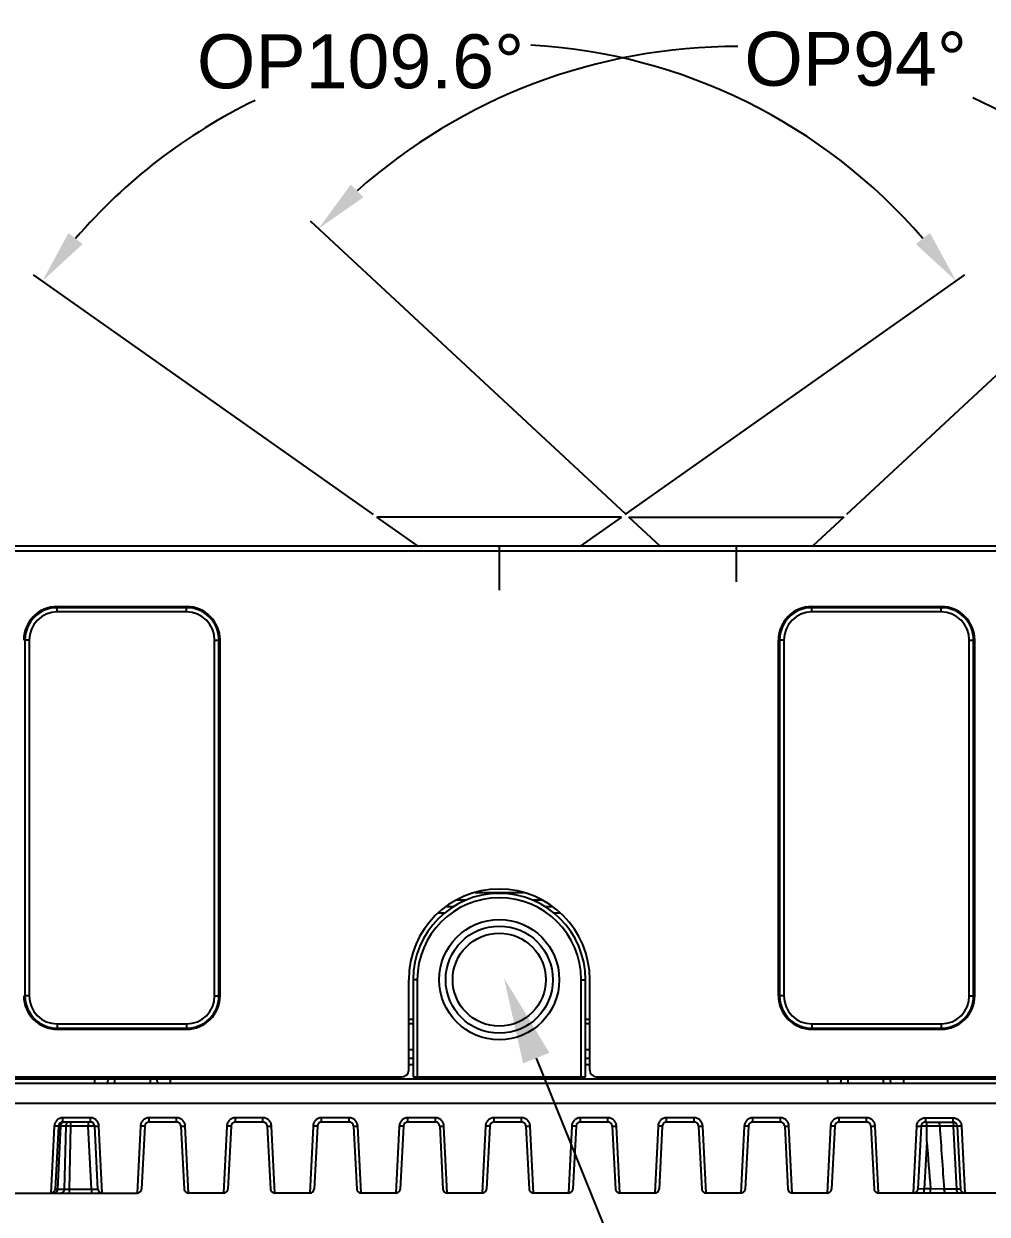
# Model space of a CAD drawing. Header units: millimetres. Extents: x 2067 to 4417, y -1557 to -908.
# Drawn here: x 2197.3 to 2242, y -1514.7 to -1459.5 of the extents above; entities that cross this region are included whole.
import ezdxf
from ezdxf import colors
from ezdxf.entities.mleader import LeaderData, LeaderLine
from ezdxf.math import Vec2, Vec3

# ---------------------------------------------------------------- set-up
doc = ezdxf.new("R2010")
doc.units = ezdxf.units.MM
doc.layers.add('02___PRT_ALL_AXES', color=7, linetype='Continuous')
doc.layers.add('06___PRT_ALL_SURFS', color=7, linetype='Continuous')
doc.styles.add('HANA', font='arial.ttf')
doc.styles.get("Standard").update_dxf_attribs({"font": 'AcadEref.ttf'})
doc.dimstyles.new('HANA$2', dxfattribs={"dimtxt": 2.5, "dimasz": 2.5, "dimexe": 0.5, "dimexo": 0.2, "dimgap": 0.5, "dimtad": 1, "dimtih": 1, "dimtoh": 1, "dimzin": 1, "dimdsep": 46, "dimtxsty": 'HANA', "dimcen": 0, "dimclrd": 3, "dimclre": 3, "dimclrt": 4, "dimadec": 0, "dimazin": 0, "dimtfac": 1, "dimtmove": 0, "dimatfit": 3, "dimfxl": 0, "dimtzin": 0, "dimarcsym": 0})

# ---------------------------------------------------------------- blocks, each defined once
blk = doc.blocks.new('*D39')
at = {"color": 4, "lineweight": -2}
for p, q in [((2213.554, -1482.305), (2197.792, -1471.186)), ((2225.221, -1482.305), (2240.983, -1471.186))]:
    blk.add_line(p, q, dxfattribs=at)
for start, end in [(40.7266, 86.7782), (115.9005, 139.2734)]:
    blk.add_arc((2219.388, -1486.42), 25.928, start, end, dxfattribs=at)
at = {"color": 4}
for points in [[(2199.41, -1469.247), (2200.067, -1469.76), (2198.201, -1471.474)], [(2238.708, -1469.76), (2239.365, -1469.247), (2240.575, -1471.474)]]:
    blk.add_solid(points, dxfattribs=at)
at = {"layer": 'Defpoints', "color": 0}
for p in [(2227.515, -1461.799), (2213.717, -1482.42), (2225.058, -1482.42), (2215.631, -1483.77), (2223.144, -1483.77)]:
    blk.add_point(p, dxfattribs=at)
at = {"color": 72, "insert": (2212.954, -1461.303), "char_height": 2.5, "attachment_point": 5, "style": 'HANA'}
blk.add_mtext('OP109.6°', dxfattribs=at)
blk = doc.blocks.new('*D40')
at = {"color": 4, "lineweight": -2}
for p, q in [((2225.254, -1482.284), (2210.641, -1468.705)), ((2235.512, -1482.284), (2250.124, -1468.705))]:
    blk.add_line(p, q, dxfattribs=at)
for start, end in [(89.8436, 131.6824), (48.3176, 65.5117)]:
    blk.add_arc((2230.383, -1487.05), 26.45, start, end, dxfattribs=at)
at = {"color": 4}
for points in [[(2212.502, -1466.999), (2213.085, -1467.594), (2211.007, -1469.045)], [(2247.68, -1467.594), (2248.263, -1466.999), (2249.758, -1469.045)]]:
    blk.add_solid(points, dxfattribs=at)
at = {"layer": 'Defpoints', "color": 0}
for p in [(2223.225, -1461.587), (2225.4, -1482.42), (2235.365, -1482.42), (2226.853, -1483.77), (2233.912, -1483.77)]:
    blk.add_point(p, dxfattribs=at)
at = {"color": 72, "insert": (2235.918, -1461.186), "char_height": 2.5, "attachment_point": 5, "style": 'HANA'}
blk.add_mtext('OP94°', dxfattribs=at)

msp = doc.modelspace()

# ---------------------------------------------------------------- linework, layer by layer
for p, q in [((2225.058, -1482.42), (2213.717, -1482.42)), ((2219.388, -1483.77), (2219.388, -1485.81)), ((2230.383, -1483.77), (2230.383, -1485.42))]:
    msp.add_line(p, q)
at = {"color": 7, "linetype": 'Continuous'}
for p, q in [((2215.631, -1483.77), (2213.717, -1482.42)), ((2225.058, -1482.42), (2223.144, -1483.77)), ((2225.4, -1482.42), (2235.365, -1482.42)), ((2226.853, -1483.77), (2225.4, -1482.42)), ((2235.365, -1482.42), (2233.912, -1483.77)), ((2262.223, -1484.006), (2176.552, -1484.006)), ((2261.93, -1483.77), (2176.845, -1483.77)), ((2198.888, -1486.57), (2204.888, -1486.57)), ((2198.888, -1486.82), (2198.888, -1486.62)), ((2204.888, -1486.62), (2198.888, -1486.62)), ((2204.888, -1486.82), (2198.888, -1486.82)), ((2204.888, -1486.82), (2204.888, -1486.62)), ((2233.888, -1486.57), (2239.888, -1486.57)), ((2233.888, -1486.82), (2233.888, -1486.62)), ((2239.888, -1486.62), (2233.888, -1486.62)), ((2239.888, -1486.82), (2233.888, -1486.82)), ((2239.888, -1486.82), (2239.888, -1486.62)), ((2197.388, -1488.12), (2197.388, -1504.62)), ((2197.588, -1488.12), (2197.388, -1488.12)), ((2197.588, -1488.12), (2197.588, -1504.62)), ((2206.188, -1504.62), (2206.188, -1488.12)), ((2206.188, -1488.12), (2206.388, -1488.12)), ((2206.388, -1504.62), (2206.388, -1488.12)), ((2206.438, -1504.62), (2206.438, -1488.12)), ((2232.338, -1504.62), (2232.338, -1488.12)), ((2232.588, -1488.12), (2232.388, -1488.12)), ((2232.388, -1488.12), (2232.388, -1504.62)), ((2232.588, -1488.12), (2232.588, -1504.62)), ((2241.188, -1488.12), (2241.388, -1488.12)), ((2241.188, -1504.62), (2241.188, -1488.12)), ((2241.388, -1504.62), (2241.388, -1488.12)), ((2241.438, -1504.62), (2241.438, -1488.12)), ((2217.401, -1500.17), (2217.868, -1500.17)), ((2218.268, -1499.822), (2220.508, -1499.822)), ((2220.907, -1500.17), (2221.375, -1500.17)), ((2216.922, -1500.47), (2217.28, -1500.47)), ((2221.495, -1500.47), (2221.853, -1500.47)), ((2215.188, -1508.07), (2215.188, -1503.87)), ((2215.388, -1503.87), (2215.388, -1508.37)), ((2215.588, -1503.87), (2215.388, -1503.87)), ((2215.588, -1503.87), (2215.588, -1508.37)), ((2223.188, -1503.87), (2223.388, -1503.87)), ((2223.188, -1508.37), (2223.188, -1503.87)), ((2223.388, -1508.37), (2223.388, -1503.87)), ((2223.588, -1508.07), (2223.588, -1503.87)), ((2197.588, -1504.62), (2197.388, -1504.62)), ((2206.188, -1504.62), (2206.388, -1504.62)), ((2232.588, -1504.62), (2232.388, -1504.62)), ((2241.188, -1504.62), (2241.388, -1504.62)), ((2215.388, -1505.714), (2215.188, -1505.714)), ((2223.588, -1505.714), (2223.388, -1505.714)), ((2198.888, -1505.92), (2198.888, -1506.12)), ((2198.888, -1505.92), (2204.888, -1505.92)), ((2198.888, -1506.12), (2204.888, -1506.12)), ((2198.888, -1506.17), (2204.888, -1506.17)), ((2204.888, -1505.92), (2204.888, -1506.12)), ((2215.388, -1505.92), (2215.188, -1505.92)), ((2223.588, -1505.92), (2223.388, -1505.92)), ((2233.888, -1505.92), (2239.888, -1505.92)), ((2233.888, -1505.92), (2233.888, -1506.12)), ((2233.888, -1506.12), (2239.888, -1506.12)), ((2233.888, -1506.17), (2239.888, -1506.17)), ((2239.888, -1505.92), (2239.888, -1506.12)), ((2215.388, -1507.12), (2215.188, -1507.12)), ((2223.588, -1507.12), (2223.388, -1507.12)), ((2215.388, -1507.52), (2215.188, -1507.52)), ((2215.388, -1507.82), (2215.188, -1507.82)), ((2223.588, -1507.52), (2223.388, -1507.52)), ((2223.588, -1507.82), (2223.388, -1507.82)), ((2186.131, -1508.47), (2252.644, -1508.47)), ((2186.449, -1508.37), (2214.888, -1508.37)), ((2200.628, -1508.67), (2200.628, -1508.37)), ((2201.252, -1508.37), (2201.252, -1508.47)), ((2201.564, -1508.67), (2201.564, -1508.37)), ((2203.211, -1508.67), (2203.211, -1508.37)), ((2203.523, -1508.47), (2203.523, -1508.37)), ((2204.148, -1508.67), (2204.148, -1508.37)), ((2215.388, -1508.37), (2223.388, -1508.37)), ((2223.888, -1508.37), (2252.326, -1508.37)), ((2234.628, -1508.67), (2234.628, -1508.37)), ((2235.252, -1508.37), (2235.252, -1508.47)), ((2235.564, -1508.67), (2235.564, -1508.37)), ((2237.211, -1508.67), (2237.211, -1508.37)), ((2237.523, -1508.47), (2237.523, -1508.37)), ((2238.148, -1508.67), (2238.148, -1508.37)), ((2186.117, -1508.67), (2252.658, -1508.67)), ((2246.388, -1509.617), (2192.387, -1509.617)), ((2198.751, -1510.66), (2198.598, -1513.77)), ((2198.951, -1510.66), (2198.798, -1513.581)), ((2199.046, -1510.66), (2198.897, -1513.581)), ((2199.046, -1510.66), (2198.951, -1510.66)), ((2199.282, -1510.66), (2199.046, -1510.66)), ((2199.15, -1510.47), (2199.15, -1510.273)), ((2200.425, -1510.273), (2199.15, -1510.273)), ((2200.425, -1510.47), (2199.15, -1510.47)), ((2199.282, -1510.66), (2199.207, -1513.581)), ((2199.509, -1510.66), (2199.282, -1510.66)), ((2199.509, -1510.66), (2199.438, -1513.581)), ((2199.509, -1510.47), (2199.509, -1510.66)), ((2200.325, -1510.66), (2199.509, -1510.66)), ((2200.325, -1510.47), (2200.325, -1510.66)), ((2200.478, -1513.581), (2200.325, -1510.66)), ((2200.425, -1510.47), (2200.425, -1510.273)), ((2200.778, -1513.581), (2200.625, -1510.66)), ((2200.977, -1513.77), (2200.824, -1510.66)), ((2202.751, -1510.66), (2202.598, -1513.77)), ((2202.951, -1510.66), (2202.798, -1513.581)), ((2203.15, -1510.47), (2203.15, -1510.273)), ((2204.425, -1510.273), (2203.15, -1510.273)), ((2204.425, -1510.47), (2203.15, -1510.47)), ((2204.425, -1510.47), (2204.425, -1510.273)), ((2204.625, -1510.66), (2204.778, -1513.581)), ((2204.977, -1513.77), (2204.824, -1510.66)), ((2206.751, -1510.66), (2206.598, -1513.77)), ((2206.951, -1510.66), (2206.798, -1513.581)), ((2207.15, -1510.47), (2207.15, -1510.273)), ((2208.425, -1510.273), (2207.15, -1510.273)), ((2208.425, -1510.47), (2207.15, -1510.47)), ((2208.425, -1510.47), (2208.425, -1510.273)), ((2208.625, -1510.66), (2208.778, -1513.581)), ((2208.977, -1513.77), (2208.824, -1510.66)), ((2210.751, -1510.66), (2210.598, -1513.77)), ((2210.951, -1510.66), (2210.798, -1513.581)), ((2212.425, -1510.273), (2211.15, -1510.273)), ((2211.15, -1510.47), (2211.15, -1510.273)), ((2212.425, -1510.47), (2211.15, -1510.47)), ((2212.425, -1510.47), (2212.425, -1510.273)), ((2212.625, -1510.66), (2212.778, -1513.581)), ((2212.977, -1513.77), (2212.824, -1510.66)), ((2214.751, -1510.66), (2214.598, -1513.77)), ((2214.951, -1510.66), (2214.798, -1513.581)), ((2216.425, -1510.273), (2215.15, -1510.273)), ((2215.15, -1510.47), (2215.15, -1510.273)), ((2216.425, -1510.47), (2215.15, -1510.47)), ((2216.425, -1510.47), (2216.425, -1510.273)), ((2216.625, -1510.66), (2216.778, -1513.581)), ((2216.977, -1513.77), (2216.824, -1510.66)), ((2218.751, -1510.66), (2218.598, -1513.77)), ((2218.951, -1510.66), (2218.798, -1513.581)), ((2220.425, -1510.273), (2219.15, -1510.273)), ((2219.15, -1510.47), (2219.15, -1510.273)), ((2220.425, -1510.47), (2219.15, -1510.47)), ((2220.425, -1510.47), (2220.425, -1510.273)), ((2220.625, -1510.66), (2220.778, -1513.581)), ((2220.977, -1513.77), (2220.824, -1510.66)), ((2222.751, -1510.66), (2222.598, -1513.77)), ((2222.951, -1510.66), (2222.798, -1513.581)), ((2224.425, -1510.273), (2223.15, -1510.273)), ((2223.15, -1510.47), (2223.15, -1510.273)), ((2224.425, -1510.47), (2223.15, -1510.47)), ((2224.425, -1510.47), (2224.425, -1510.273)), ((2224.625, -1510.66), (2224.778, -1513.581)), ((2224.977, -1513.77), (2224.824, -1510.66)), ((2226.751, -1510.66), (2226.598, -1513.77)), ((2226.951, -1510.66), (2226.798, -1513.581)), ((2228.425, -1510.273), (2227.15, -1510.273)), ((2227.15, -1510.47), (2227.15, -1510.273)), ((2228.425, -1510.47), (2227.15, -1510.47)), ((2228.425, -1510.47), (2228.425, -1510.273)), ((2228.625, -1510.66), (2228.778, -1513.581)), ((2228.977, -1513.77), (2228.824, -1510.66)), ((2230.751, -1510.66), (2230.598, -1513.77)), ((2230.951, -1510.66), (2230.798, -1513.581)), ((2232.425, -1510.273), (2231.15, -1510.273)), ((2231.15, -1510.47), (2231.15, -1510.273)), ((2232.425, -1510.47), (2231.15, -1510.47)), ((2232.425, -1510.47), (2232.425, -1510.273)), ((2232.625, -1510.66), (2232.778, -1513.581)), ((2232.977, -1513.77), (2232.824, -1510.66)), ((2234.751, -1510.66), (2234.598, -1513.77)), ((2234.951, -1510.66), (2234.798, -1513.581)), ((2236.425, -1510.273), (2235.15, -1510.273)), ((2235.15, -1510.47), (2235.15, -1510.273)), ((2236.425, -1510.47), (2235.15, -1510.47)), ((2236.425, -1510.47), (2236.425, -1510.273)), ((2236.625, -1510.66), (2236.778, -1513.581)), ((2236.977, -1513.77), (2236.824, -1510.66)), ((2238.598, -1513.77), (2238.751, -1510.66)), ((2238.951, -1510.66), (2238.798, -1513.581)), ((2239.217, -1510.669), (2238.951, -1510.66)), ((2239.15, -1510.273), (2240.425, -1510.273)), ((2239.15, -1510.273), (2239.15, -1510.47)), ((2239.15, -1510.47), (2240.425, -1510.47)), ((2239.213, -1511.383), (2239.217, -1510.669)), ((2239.814, -1510.66), (2239.217, -1510.669)), ((2240.46, -1510.66), (2239.814, -1510.66)), ((2240.401, -1510.483), (2240.414, -1510.495)), ((2240.425, -1510.273), (2240.425, -1510.47)), ((2240.606, -1513.581), (2240.46, -1510.66)), ((2240.625, -1510.66), (2240.46, -1510.66)), ((2240.625, -1510.66), (2240.778, -1513.581)), ((2240.824, -1510.66), (2240.977, -1513.77)), ((2239.213, -1511.383), (2239.098, -1513.57)), ((2192.977, -1513.77), (2202.598, -1513.77)), ((2198.798, -1513.581), (2198.897, -1513.581)), ((2198.897, -1513.581), (2199.207, -1513.581)), ((2199.207, -1513.581), (2199.438, -1513.581)), ((2199.438, -1513.581), (2199.438, -1513.77)), ((2199.438, -1513.581), (2200.478, -1513.581)), ((2200.478, -1513.581), (2200.478, -1513.77)), ((2206.598, -1513.77), (2204.977, -1513.77)), ((2210.598, -1513.77), (2208.977, -1513.77)), ((2214.598, -1513.77), (2212.977, -1513.77)), ((2218.598, -1513.77), (2216.977, -1513.77)), ((2222.598, -1513.77), (2220.977, -1513.77)), ((2226.598, -1513.77), (2224.977, -1513.77)), ((2230.598, -1513.77), (2228.977, -1513.77)), ((2234.598, -1513.77), (2232.977, -1513.77)), ((2246.598, -1513.77), (2236.977, -1513.77)), ((2239.098, -1513.57), (2238.798, -1513.581)), ((2239.394, -1513.57), (2239.098, -1513.57)), ((2239.098, -1513.77), (2239.098, -1513.57)), ((2240.019, -1513.581), (2239.394, -1513.57)), ((2239.394, -1513.77), (2239.394, -1513.57)), ((2240.606, -1513.581), (2240.019, -1513.581)), ((2240.778, -1513.581), (2240.606, -1513.581))]:
    msp.add_line(p, q, dxfattribs=at)
for radius in [2.785, 2.485, 2.159]:
    msp.add_circle((2219.388, -1503.87), radius, dxfattribs=at)
for centre, radius, start, end in [((2198.888, -1488.12), 1.55, 90, 180), ((2198.888, -1488.12), 1.5, 90, 180), ((2198.888, -1488.12), 1.3, 90, 180), ((2204.888, -1488.12), 1.55, 0, 90), ((2204.888, -1488.12), 1.5, 0, 90), ((2204.888, -1488.12), 1.3, 0, 90), ((2233.888, -1488.12), 1.55, 90, 180), ((2233.888, -1488.12), 1.5, 90, 180), ((2233.888, -1488.12), 1.3, 90, 180), ((2239.888, -1488.12), 1.55, 0, 90), ((2239.888, -1488.12), 1.5, 0, 90), ((2239.888, -1488.12), 1.3, 0, 90), ((2219.388, -1503.87), 4.2, 0, 180), ((2219.388, -1503.87), 4, 0, 180), ((2219.388, -1503.87), 3.8, 0, 180), ((2198.888, -1504.62), 1.55, 180, 270), ((2198.888, -1504.62), 1.5, 180, 270), ((2198.888, -1504.62), 1.3, 180, 270), ((2204.888, -1504.62), 1.55, 270, 0), ((2204.888, -1504.62), 1.5, 270, 0), ((2204.888, -1504.62), 1.3, 270, 0), ((2233.888, -1504.62), 1.55, 180, 270), ((2233.888, -1504.62), 1.5, 180, 270), ((2233.888, -1504.62), 1.3, 180, 270), ((2239.888, -1504.62), 1.55, 270, 0), ((2239.888, -1504.62), 1.5, 270, 0), ((2239.888, -1504.62), 1.3, 270, 0), ((2214.888, -1508.07), 0.3, 270, 0), ((2223.888, -1508.07), 0.3, 180, 270), ((2199.15, -1510.67), 0.2, 90, 177), ((2200.425, -1510.67), 0.2, 3, 90), ((2203.15, -1510.67), 0.2, 90, 177), ((2204.425, -1510.67), 0.2, 3, 90), ((2207.15, -1510.67), 0.2, 90, 177), ((2208.425, -1510.67), 0.2, 3, 90), ((2211.15, -1510.67), 0.2, 90, 177), ((2212.425, -1510.67), 0.2, 3, 90), ((2215.15, -1510.67), 0.2, 90, 177), ((2216.425, -1510.67), 0.2, 3, 90), ((2219.15, -1510.67), 0.2, 90, 177), ((2220.425, -1510.67), 0.2, 3, 90), ((2223.15, -1510.67), 0.2, 90, 177), ((2224.425, -1510.67), 0.2, 3, 90), ((2227.15, -1510.67), 0.2, 90, 177), ((2228.425, -1510.67), 0.2, 3, 90), ((2231.15, -1510.67), 0.2, 90, 177), ((2232.425, -1510.67), 0.2, 3, 90), ((2235.15, -1510.67), 0.2, 90, 177), ((2236.425, -1510.67), 0.2, 3, 90), ((2239.15, -1510.67), 0.2, 90, 177), ((3418.952, -1429.369), 1181.937, 183.94378, 184.085724), ((2240.425, -1510.67), 0.2, 3, 90), ((2878.678, -1459.715), 641.549, 184.619433, 184.815416), ((2198.598, -1513.57), 0.2, 270, 357), ((2200.977, -1513.57), 0.2, 183, 270), ((2202.598, -1513.57), 0.2, 270, 357), ((2204.977, -1513.57), 0.2, 183, 270), ((2206.598, -1513.57), 0.2, 270, 357), ((2208.977, -1513.57), 0.2, 183, 270), ((2210.598, -1513.57), 0.2, 270, 357), ((2212.977, -1513.57), 0.2, 183, 270), ((2214.598, -1513.57), 0.2, 270, 357), ((2216.977, -1513.57), 0.2, 183, 270), ((2218.598, -1513.57), 0.2, 270, 357), ((2220.977, -1513.57), 0.2, 183, 270), ((2222.598, -1513.57), 0.2, 270, 357), ((2224.977, -1513.57), 0.2, 183, 270), ((2226.598, -1513.57), 0.2, 270, 357), ((2228.977, -1513.57), 0.2, 183, 270), ((2230.598, -1513.57), 0.2, 270, 357), ((2232.977, -1513.57), 0.2, 183, 270), ((2234.598, -1513.57), 0.2, 270, 357), ((2236.977, -1513.57), 0.2, 183, 270), ((2238.598, -1513.57), 0.2, 270, 357), ((2240.977, -1513.57), 0.2, 183, 270)]:
    msp.add_arc(centre, radius, start, end, dxfattribs=at)
for points, knots in [([(2201.19, -1508.67), (2201.192, -1508.67), (2201.196, -1508.669), (2201.202, -1508.666), (2201.208, -1508.661), (2201.216, -1508.652), (2201.226, -1508.635), (2201.235, -1508.61), (2201.242, -1508.58), (2201.248, -1508.546), (2201.251, -1508.509), (2201.252, -1508.483), (2201.252, -1508.47)], [0, 0, 0, 0, 0.028113, 0.058571, 0.093151, 0.132971, 0.230094, 0.350846, 0.492807, 0.651872, 0.822868, 1, 1, 1, 1]), ([(2203.585, -1508.67), (2203.583, -1508.67), (2203.579, -1508.669), (2203.573, -1508.666), (2203.567, -1508.661), (2203.559, -1508.652), (2203.549, -1508.635), (2203.54, -1508.61), (2203.533, -1508.58), (2203.527, -1508.546), (2203.524, -1508.509), (2203.523, -1508.483), (2203.523, -1508.47)], [0, 0, 0, 0, 0.028113, 0.058571, 0.093151, 0.132971, 0.230094, 0.350846, 0.492807, 0.651872, 0.822868, 1, 1, 1, 1]), ([(2235.19, -1508.67), (2235.192, -1508.67), (2235.196, -1508.669), (2235.202, -1508.666), (2235.208, -1508.661), (2235.216, -1508.652), (2235.226, -1508.635), (2235.235, -1508.61), (2235.242, -1508.58), (2235.248, -1508.546), (2235.251, -1508.509), (2235.252, -1508.483), (2235.252, -1508.47)], [0, 0, 0, 0, 0.028113, 0.058571, 0.093151, 0.132971, 0.230094, 0.350846, 0.492807, 0.651872, 0.822868, 1, 1, 1, 1]), ([(2237.585, -1508.67), (2237.583, -1508.67), (2237.579, -1508.669), (2237.573, -1508.666), (2237.567, -1508.661), (2237.559, -1508.652), (2237.549, -1508.635), (2237.54, -1508.61), (2237.533, -1508.58), (2237.527, -1508.546), (2237.524, -1508.509), (2237.523, -1508.483), (2237.523, -1508.47)], [0, 0, 0, 0, 0.028113, 0.058571, 0.093151, 0.132971, 0.230094, 0.350846, 0.492807, 0.651872, 0.822868, 1, 1, 1, 1]), ([(2199.15, -1510.273), (2199.125, -1510.273), (2199.074, -1510.278), (2199, -1510.3), (2198.932, -1510.336), (2198.872, -1510.385), (2198.822, -1510.443), (2198.784, -1510.51), (2198.759, -1510.583), (2198.752, -1510.634), (2198.751, -1510.66)], [0, 0, 0, 0, 0.125032, 0.250062, 0.375091, 0.500115, 0.625128, 0.750119, 0.875077, 1, 1, 1, 1]), ([(2198.951, -1510.66), (2198.951, -1510.66), (2198.949, -1510.661), (2198.946, -1510.662), (2198.941, -1510.662), (2198.935, -1510.663), (2198.926, -1510.663), (2198.912, -1510.664), (2198.89, -1510.664), (2198.86, -1510.664), (2198.826, -1510.663), (2198.789, -1510.661), (2198.764, -1510.66), (2198.751, -1510.66)], [0, 0, 0, 0, 0.006968, 0.02214, 0.046358, 0.079584, 0.121564, 0.171934, 0.295891, 0.446799, 0.618924, 0.805693, 1, 1, 1, 1]), ([(2199.128, -1510.486), (2199.116, -1510.494), (2199.093, -1510.515), (2199.068, -1510.556), (2199.051, -1510.606), (2199.046, -1510.641), (2199.046, -1510.66)], [0, 0, 0, 0, 0.217844, 0.460056, 0.723513, 1, 1, 1, 1]), ([(2199.175, -1510.47), (2199.167, -1510.471), (2199.151, -1510.474), (2199.135, -1510.482), (2199.128, -1510.486)], [0, 0, 0, 0, 0.489616, 1, 1, 1, 1]), ([(2199.433, -1510.47), (2199.424, -1510.47), (2199.404, -1510.473), (2199.376, -1510.484), (2199.35, -1510.501), (2199.328, -1510.525), (2199.309, -1510.554), (2199.29, -1510.598), (2199.283, -1510.635), (2199.282, -1510.66)], [0, 0, 0, 0, 0.108138, 0.219031, 0.334886, 0.456972, 0.585564, 0.720035, 1, 1, 1, 1]), ([(2200.625, -1510.66), (2200.625, -1510.659), (2200.624, -1510.659), (2200.622, -1510.658), (2200.618, -1510.658), (2200.611, -1510.657), (2200.601, -1510.656), (2200.588, -1510.656), (2200.573, -1510.656), (2200.556, -1510.655), (2200.528, -1510.655), (2200.489, -1510.656), (2200.438, -1510.656), (2200.383, -1510.658), (2200.344, -1510.659), (2200.325, -1510.66)], [0, 0, 0, 0, 0.002103, 0.006109, 0.020901, 0.04494, 0.078087, 0.120057, 0.170462, 0.228826, 0.294595, 0.445771, 0.618216, 0.805338, 1, 1, 1, 1]), ([(2200.824, -1510.66), (2200.823, -1510.634), (2200.816, -1510.583), (2200.791, -1510.51), (2200.753, -1510.443), (2200.703, -1510.385), (2200.643, -1510.336), (2200.575, -1510.3), (2200.502, -1510.278), (2200.45, -1510.273), (2200.425, -1510.273)], [0, 0, 0, 0, 0.124913, 0.249868, 0.374859, 0.499872, 0.624896, 0.749926, 0.874957, 1, 1, 1, 1]), ([(2200.625, -1510.66), (2200.625, -1510.66), (2200.626, -1510.661), (2200.629, -1510.662), (2200.634, -1510.662), (2200.641, -1510.663), (2200.649, -1510.663), (2200.663, -1510.664), (2200.685, -1510.664), (2200.715, -1510.664), (2200.749, -1510.663), (2200.786, -1510.661), (2200.811, -1510.66), (2200.824, -1510.66)], [0, 0, 0, 0, 0.006968, 0.02214, 0.046358, 0.079584, 0.121564, 0.171934, 0.295891, 0.446799, 0.618924, 0.805693, 1, 1, 1, 1]), ([(2203.15, -1510.273), (2203.125, -1510.273), (2203.074, -1510.278), (2203, -1510.3), (2202.932, -1510.336), (2202.872, -1510.385), (2202.822, -1510.443), (2202.784, -1510.51), (2202.759, -1510.583), (2202.752, -1510.634), (2202.751, -1510.66)], [0, 0, 0, 0, 0.125032, 0.250062, 0.375091, 0.500115, 0.625128, 0.750119, 0.875077, 1, 1, 1, 1]), ([(2202.951, -1510.66), (2202.951, -1510.66), (2202.949, -1510.661), (2202.946, -1510.662), (2202.941, -1510.662), (2202.935, -1510.663), (2202.926, -1510.663), (2202.912, -1510.664), (2202.89, -1510.664), (2202.86, -1510.664), (2202.826, -1510.663), (2202.789, -1510.661), (2202.764, -1510.66), (2202.751, -1510.66)], [0, 0, 0, 0, 0.006968, 0.02214, 0.046358, 0.079584, 0.121564, 0.171934, 0.295891, 0.446799, 0.618924, 0.805693, 1, 1, 1, 1]), ([(2204.824, -1510.66), (2204.823, -1510.634), (2204.816, -1510.583), (2204.791, -1510.51), (2204.753, -1510.443), (2204.703, -1510.385), (2204.643, -1510.336), (2204.575, -1510.3), (2204.502, -1510.278), (2204.45, -1510.273), (2204.425, -1510.273)], [0, 0, 0, 0, 0.124913, 0.249868, 0.374859, 0.499872, 0.624896, 0.749926, 0.874957, 1, 1, 1, 1]), ([(2204.625, -1510.66), (2204.625, -1510.66), (2204.626, -1510.661), (2204.629, -1510.662), (2204.634, -1510.662), (2204.641, -1510.663), (2204.649, -1510.663), (2204.663, -1510.664), (2204.685, -1510.664), (2204.715, -1510.664), (2204.749, -1510.663), (2204.786, -1510.661), (2204.811, -1510.66), (2204.824, -1510.66)], [0, 0, 0, 0, 0.006968, 0.02214, 0.046358, 0.079584, 0.121564, 0.171934, 0.295891, 0.446799, 0.618924, 0.805693, 1, 1, 1, 1]), ([(2207.15, -1510.273), (2207.125, -1510.273), (2207.074, -1510.278), (2207, -1510.3), (2206.932, -1510.336), (2206.872, -1510.385), (2206.822, -1510.443), (2206.784, -1510.51), (2206.759, -1510.583), (2206.752, -1510.634), (2206.751, -1510.66)], [0, 0, 0, 0, 0.125032, 0.250062, 0.375091, 0.500115, 0.625128, 0.750119, 0.875077, 1, 1, 1, 1]), ([(2206.951, -1510.66), (2206.951, -1510.66), (2206.949, -1510.661), (2206.946, -1510.662), (2206.941, -1510.662), (2206.935, -1510.663), (2206.926, -1510.663), (2206.912, -1510.664), (2206.89, -1510.664), (2206.86, -1510.664), (2206.826, -1510.663), (2206.789, -1510.661), (2206.764, -1510.66), (2206.751, -1510.66)], [0, 0, 0, 0, 0.006968, 0.02214, 0.046358, 0.079584, 0.121564, 0.171934, 0.295891, 0.446799, 0.618924, 0.805693, 1, 1, 1, 1]), ([(2208.824, -1510.66), (2208.823, -1510.634), (2208.816, -1510.583), (2208.791, -1510.51), (2208.753, -1510.443), (2208.703, -1510.385), (2208.643, -1510.336), (2208.575, -1510.3), (2208.502, -1510.278), (2208.45, -1510.273), (2208.425, -1510.273)], [0, 0, 0, 0, 0.124913, 0.249868, 0.374859, 0.499872, 0.624896, 0.749926, 0.874957, 1, 1, 1, 1]), ([(2208.625, -1510.66), (2208.625, -1510.66), (2208.626, -1510.661), (2208.629, -1510.662), (2208.634, -1510.662), (2208.641, -1510.663), (2208.649, -1510.663), (2208.663, -1510.664), (2208.685, -1510.664), (2208.715, -1510.664), (2208.749, -1510.663), (2208.786, -1510.661), (2208.811, -1510.66), (2208.824, -1510.66)], [0, 0, 0, 0, 0.006968, 0.02214, 0.046358, 0.079584, 0.121564, 0.171934, 0.295891, 0.446799, 0.618924, 0.805693, 1, 1, 1, 1]), ([(2211.15, -1510.273), (2211.125, -1510.273), (2211.074, -1510.278), (2211, -1510.3), (2210.932, -1510.336), (2210.872, -1510.385), (2210.822, -1510.443), (2210.784, -1510.51), (2210.759, -1510.583), (2210.752, -1510.634), (2210.751, -1510.66)], [0, 0, 0, 0, 0.125032, 0.250062, 0.375091, 0.500115, 0.625128, 0.750119, 0.875077, 1, 1, 1, 1]), ([(2210.951, -1510.66), (2210.951, -1510.66), (2210.949, -1510.661), (2210.946, -1510.662), (2210.941, -1510.662), (2210.935, -1510.663), (2210.926, -1510.663), (2210.912, -1510.664), (2210.89, -1510.664), (2210.86, -1510.664), (2210.826, -1510.663), (2210.789, -1510.661), (2210.764, -1510.66), (2210.751, -1510.66)], [0, 0, 0, 0, 0.006968, 0.02214, 0.046358, 0.079584, 0.121564, 0.171934, 0.295891, 0.446799, 0.618924, 0.805693, 1, 1, 1, 1]), ([(2212.824, -1510.66), (2212.823, -1510.634), (2212.816, -1510.583), (2212.791, -1510.51), (2212.753, -1510.443), (2212.703, -1510.385), (2212.643, -1510.336), (2212.575, -1510.3), (2212.502, -1510.278), (2212.45, -1510.273), (2212.425, -1510.273)], [0, 0, 0, 0, 0.124913, 0.249868, 0.374859, 0.499872, 0.624896, 0.749926, 0.874957, 1, 1, 1, 1]), ([(2212.625, -1510.66), (2212.625, -1510.66), (2212.626, -1510.661), (2212.629, -1510.662), (2212.634, -1510.662), (2212.641, -1510.663), (2212.649, -1510.663), (2212.663, -1510.664), (2212.685, -1510.664), (2212.715, -1510.664), (2212.749, -1510.663), (2212.786, -1510.661), (2212.811, -1510.66), (2212.824, -1510.66)], [0, 0, 0, 0, 0.006968, 0.02214, 0.046358, 0.079584, 0.121564, 0.171934, 0.295891, 0.446799, 0.618924, 0.805693, 1, 1, 1, 1]), ([(2215.15, -1510.273), (2215.125, -1510.273), (2215.074, -1510.278), (2215, -1510.3), (2214.932, -1510.336), (2214.872, -1510.385), (2214.822, -1510.443), (2214.784, -1510.51), (2214.759, -1510.583), (2214.752, -1510.634), (2214.751, -1510.66)], [0, 0, 0, 0, 0.125032, 0.250062, 0.375091, 0.500115, 0.625128, 0.750119, 0.875077, 1, 1, 1, 1]), ([(2214.951, -1510.66), (2214.951, -1510.66), (2214.949, -1510.661), (2214.946, -1510.662), (2214.941, -1510.662), (2214.935, -1510.663), (2214.926, -1510.663), (2214.912, -1510.664), (2214.89, -1510.664), (2214.86, -1510.664), (2214.826, -1510.663), (2214.789, -1510.661), (2214.764, -1510.66), (2214.751, -1510.66)], [0, 0, 0, 0, 0.006968, 0.02214, 0.046358, 0.079584, 0.121564, 0.171934, 0.295891, 0.446799, 0.618924, 0.805693, 1, 1, 1, 1]), ([(2216.824, -1510.66), (2216.823, -1510.634), (2216.816, -1510.583), (2216.791, -1510.51), (2216.753, -1510.443), (2216.703, -1510.385), (2216.643, -1510.336), (2216.575, -1510.3), (2216.502, -1510.278), (2216.45, -1510.273), (2216.425, -1510.273)], [0, 0, 0, 0, 0.124913, 0.249868, 0.374859, 0.499872, 0.624896, 0.749926, 0.874957, 1, 1, 1, 1]), ([(2216.625, -1510.66), (2216.625, -1510.66), (2216.626, -1510.661), (2216.629, -1510.662), (2216.634, -1510.662), (2216.641, -1510.663), (2216.649, -1510.663), (2216.663, -1510.664), (2216.685, -1510.664), (2216.715, -1510.664), (2216.749, -1510.663), (2216.786, -1510.661), (2216.811, -1510.66), (2216.824, -1510.66)], [0, 0, 0, 0, 0.006968, 0.02214, 0.046358, 0.079584, 0.121564, 0.171934, 0.295891, 0.446799, 0.618924, 0.805693, 1, 1, 1, 1]), ([(2219.15, -1510.273), (2219.125, -1510.273), (2219.074, -1510.278), (2219, -1510.3), (2218.932, -1510.336), (2218.872, -1510.385), (2218.822, -1510.443), (2218.784, -1510.51), (2218.759, -1510.583), (2218.752, -1510.634), (2218.751, -1510.66)], [0, 0, 0, 0, 0.125032, 0.250062, 0.375091, 0.500115, 0.625128, 0.750119, 0.875077, 1, 1, 1, 1]), ([(2218.951, -1510.66), (2218.951, -1510.66), (2218.949, -1510.661), (2218.946, -1510.662), (2218.941, -1510.662), (2218.935, -1510.663), (2218.926, -1510.663), (2218.912, -1510.664), (2218.89, -1510.664), (2218.86, -1510.664), (2218.826, -1510.663), (2218.789, -1510.661), (2218.764, -1510.66), (2218.751, -1510.66)], [0, 0, 0, 0, 0.006968, 0.02214, 0.046358, 0.079584, 0.121564, 0.171934, 0.295891, 0.446799, 0.618924, 0.805693, 1, 1, 1, 1]), ([(2220.824, -1510.66), (2220.823, -1510.634), (2220.816, -1510.583), (2220.791, -1510.51), (2220.753, -1510.443), (2220.703, -1510.385), (2220.643, -1510.336), (2220.575, -1510.3), (2220.502, -1510.278), (2220.45, -1510.273), (2220.425, -1510.273)], [0, 0, 0, 0, 0.124913, 0.249868, 0.374859, 0.499872, 0.624896, 0.749926, 0.874957, 1, 1, 1, 1]), ([(2220.625, -1510.66), (2220.625, -1510.66), (2220.626, -1510.661), (2220.629, -1510.662), (2220.634, -1510.662), (2220.641, -1510.663), (2220.649, -1510.663), (2220.663, -1510.664), (2220.685, -1510.664), (2220.715, -1510.664), (2220.749, -1510.663), (2220.786, -1510.661), (2220.811, -1510.66), (2220.824, -1510.66)], [0, 0, 0, 0, 0.006968, 0.02214, 0.046358, 0.079584, 0.121564, 0.171934, 0.295891, 0.446799, 0.618924, 0.805693, 1, 1, 1, 1]), ([(2223.15, -1510.273), (2223.125, -1510.273), (2223.074, -1510.278), (2223, -1510.3), (2222.932, -1510.336), (2222.872, -1510.385), (2222.822, -1510.443), (2222.784, -1510.51), (2222.759, -1510.583), (2222.752, -1510.634), (2222.751, -1510.66)], [0, 0, 0, 0, 0.125032, 0.250062, 0.375091, 0.500115, 0.625128, 0.750119, 0.875077, 1, 1, 1, 1]), ([(2222.951, -1510.66), (2222.951, -1510.66), (2222.949, -1510.661), (2222.946, -1510.662), (2222.941, -1510.662), (2222.935, -1510.663), (2222.926, -1510.663), (2222.912, -1510.664), (2222.89, -1510.664), (2222.86, -1510.664), (2222.826, -1510.663), (2222.789, -1510.661), (2222.764, -1510.66), (2222.751, -1510.66)], [0, 0, 0, 0, 0.006968, 0.02214, 0.046358, 0.079584, 0.121564, 0.171934, 0.295891, 0.446799, 0.618924, 0.805693, 1, 1, 1, 1]), ([(2224.824, -1510.66), (2224.823, -1510.634), (2224.816, -1510.583), (2224.791, -1510.51), (2224.753, -1510.443), (2224.703, -1510.385), (2224.643, -1510.336), (2224.575, -1510.3), (2224.502, -1510.278), (2224.45, -1510.273), (2224.425, -1510.273)], [0, 0, 0, 0, 0.124913, 0.249868, 0.374859, 0.499872, 0.624896, 0.749926, 0.874957, 1, 1, 1, 1]), ([(2224.625, -1510.66), (2224.625, -1510.66), (2224.626, -1510.661), (2224.629, -1510.662), (2224.634, -1510.662), (2224.641, -1510.663), (2224.649, -1510.663), (2224.663, -1510.664), (2224.685, -1510.664), (2224.715, -1510.664), (2224.749, -1510.663), (2224.786, -1510.661), (2224.811, -1510.66), (2224.824, -1510.66)], [0, 0, 0, 0, 0.006968, 0.02214, 0.046358, 0.079584, 0.121564, 0.171934, 0.295891, 0.446799, 0.618924, 0.805693, 1, 1, 1, 1]), ([(2227.15, -1510.273), (2227.125, -1510.273), (2227.074, -1510.278), (2227, -1510.3), (2226.932, -1510.336), (2226.872, -1510.385), (2226.822, -1510.443), (2226.784, -1510.51), (2226.759, -1510.583), (2226.752, -1510.634), (2226.751, -1510.66)], [0, 0, 0, 0, 0.125032, 0.250062, 0.375091, 0.500115, 0.625128, 0.750119, 0.875077, 1, 1, 1, 1]), ([(2226.951, -1510.66), (2226.951, -1510.66), (2226.949, -1510.661), (2226.946, -1510.662), (2226.941, -1510.662), (2226.935, -1510.663), (2226.926, -1510.663), (2226.912, -1510.664), (2226.89, -1510.664), (2226.86, -1510.664), (2226.826, -1510.663), (2226.789, -1510.661), (2226.764, -1510.66), (2226.751, -1510.66)], [0, 0, 0, 0, 0.006968, 0.02214, 0.046358, 0.079584, 0.121564, 0.171934, 0.295891, 0.446799, 0.618924, 0.805693, 1, 1, 1, 1]), ([(2228.824, -1510.66), (2228.823, -1510.634), (2228.816, -1510.583), (2228.791, -1510.51), (2228.753, -1510.443), (2228.703, -1510.385), (2228.643, -1510.336), (2228.575, -1510.3), (2228.502, -1510.278), (2228.45, -1510.273), (2228.425, -1510.273)], [0, 0, 0, 0, 0.124913, 0.249868, 0.374859, 0.499872, 0.624896, 0.749926, 0.874957, 1, 1, 1, 1]), ([(2228.625, -1510.66), (2228.625, -1510.66), (2228.626, -1510.661), (2228.629, -1510.662), (2228.634, -1510.662), (2228.641, -1510.663), (2228.649, -1510.663), (2228.663, -1510.664), (2228.685, -1510.664), (2228.715, -1510.664), (2228.749, -1510.663), (2228.786, -1510.661), (2228.811, -1510.66), (2228.824, -1510.66)], [0, 0, 0, 0, 0.006968, 0.02214, 0.046358, 0.079584, 0.121564, 0.171934, 0.295891, 0.446799, 0.618924, 0.805693, 1, 1, 1, 1]), ([(2231.15, -1510.273), (2231.125, -1510.273), (2231.074, -1510.278), (2231, -1510.3), (2230.932, -1510.336), (2230.872, -1510.385), (2230.822, -1510.443), (2230.784, -1510.51), (2230.759, -1510.583), (2230.752, -1510.634), (2230.751, -1510.66)], [0, 0, 0, 0, 0.125032, 0.250062, 0.375091, 0.500115, 0.625128, 0.750119, 0.875077, 1, 1, 1, 1]), ([(2230.951, -1510.66), (2230.951, -1510.66), (2230.949, -1510.661), (2230.946, -1510.662), (2230.941, -1510.662), (2230.935, -1510.663), (2230.926, -1510.663), (2230.912, -1510.664), (2230.89, -1510.664), (2230.86, -1510.664), (2230.826, -1510.663), (2230.789, -1510.661), (2230.764, -1510.66), (2230.751, -1510.66)], [0, 0, 0, 0, 0.006968, 0.02214, 0.046358, 0.079584, 0.121564, 0.171934, 0.295891, 0.446799, 0.618924, 0.805693, 1, 1, 1, 1]), ([(2232.824, -1510.66), (2232.823, -1510.634), (2232.816, -1510.583), (2232.791, -1510.51), (2232.753, -1510.443), (2232.703, -1510.385), (2232.643, -1510.336), (2232.575, -1510.3), (2232.502, -1510.278), (2232.45, -1510.273), (2232.425, -1510.273)], [0, 0, 0, 0, 0.124913, 0.249868, 0.374859, 0.499872, 0.624896, 0.749926, 0.874957, 1, 1, 1, 1]), ([(2232.625, -1510.66), (2232.625, -1510.66), (2232.626, -1510.661), (2232.629, -1510.662), (2232.634, -1510.662), (2232.641, -1510.663), (2232.649, -1510.663), (2232.663, -1510.664), (2232.685, -1510.664), (2232.715, -1510.664), (2232.749, -1510.663), (2232.786, -1510.661), (2232.811, -1510.66), (2232.824, -1510.66)], [0, 0, 0, 0, 0.006968, 0.02214, 0.046358, 0.079584, 0.121564, 0.171934, 0.295891, 0.446799, 0.618924, 0.805693, 1, 1, 1, 1]), ([(2235.15, -1510.273), (2235.125, -1510.273), (2235.074, -1510.278), (2235, -1510.3), (2234.932, -1510.336), (2234.872, -1510.385), (2234.822, -1510.443), (2234.784, -1510.51), (2234.759, -1510.583), (2234.752, -1510.634), (2234.751, -1510.66)], [0, 0, 0, 0, 0.125032, 0.250062, 0.375091, 0.500115, 0.625128, 0.750119, 0.875077, 1, 1, 1, 1]), ([(2234.951, -1510.66), (2234.951, -1510.66), (2234.949, -1510.661), (2234.946, -1510.662), (2234.941, -1510.662), (2234.935, -1510.663), (2234.926, -1510.663), (2234.912, -1510.664), (2234.89, -1510.664), (2234.86, -1510.664), (2234.826, -1510.663), (2234.789, -1510.661), (2234.764, -1510.66), (2234.751, -1510.66)], [0, 0, 0, 0, 0.006968, 0.02214, 0.046358, 0.079584, 0.121564, 0.171934, 0.295891, 0.446799, 0.618924, 0.805693, 1, 1, 1, 1]), ([(2236.824, -1510.66), (2236.823, -1510.634), (2236.816, -1510.583), (2236.791, -1510.51), (2236.753, -1510.443), (2236.703, -1510.385), (2236.643, -1510.336), (2236.575, -1510.3), (2236.502, -1510.278), (2236.45, -1510.273), (2236.425, -1510.273)], [0, 0, 0, 0, 0.124913, 0.249868, 0.374859, 0.499872, 0.624896, 0.749926, 0.874957, 1, 1, 1, 1]), ([(2236.625, -1510.66), (2236.625, -1510.66), (2236.626, -1510.661), (2236.629, -1510.662), (2236.634, -1510.662), (2236.641, -1510.663), (2236.649, -1510.663), (2236.663, -1510.664), (2236.685, -1510.664), (2236.715, -1510.664), (2236.749, -1510.663), (2236.786, -1510.661), (2236.811, -1510.66), (2236.824, -1510.66)], [0, 0, 0, 0, 0.006968, 0.02214, 0.046358, 0.079584, 0.121564, 0.171934, 0.295891, 0.446799, 0.618924, 0.805693, 1, 1, 1, 1]), ([(2238.751, -1510.66), (2238.752, -1510.634), (2238.759, -1510.583), (2238.784, -1510.51), (2238.822, -1510.443), (2238.872, -1510.385), (2238.932, -1510.336), (2239, -1510.3), (2239.074, -1510.278), (2239.125, -1510.273), (2239.15, -1510.273)], [0, 0, 0, 0, 0.124912, 0.249868, 0.37486, 0.499873, 0.624898, 0.749928, 0.874959, 1, 1, 1, 1]), ([(2238.751, -1510.66), (2238.764, -1510.66), (2238.789, -1510.661), (2238.826, -1510.663), (2238.86, -1510.664), (2238.89, -1510.664), (2238.912, -1510.664), (2238.926, -1510.663), (2238.935, -1510.663), (2238.941, -1510.662), (2238.946, -1510.662), (2238.949, -1510.661), (2238.951, -1510.66), (2238.951, -1510.66)], [0, 0, 0, 0, 0.194307, 0.381076, 0.553201, 0.704109, 0.828066, 0.878436, 0.920416, 0.953642, 0.97786, 0.993032, 1, 1, 1, 1]), ([(2239.217, -1510.669), (2239.217, -1510.656), (2239.217, -1510.63), (2239.217, -1510.593), (2239.218, -1510.559), (2239.219, -1510.53), (2239.219, -1510.508), (2239.22, -1510.494), (2239.221, -1510.486), (2239.222, -1510.479), (2239.223, -1510.475), (2239.224, -1510.472), (2239.224, -1510.471), (2239.225, -1510.47), (2239.226, -1510.47)], [0, 0, 0, 0, 0.19484, 0.381908, 0.554006, 0.704524, 0.827766, 0.877694, 0.919222, 0.952036, 0.975995, 0.984716, 0.99139, 1, 1, 1, 1]), ([(2239.683, -1510.47), (2239.691, -1510.47), (2239.708, -1510.473), (2239.733, -1510.484), (2239.755, -1510.501), (2239.782, -1510.534), (2239.806, -1510.588), (2239.813, -1510.635), (2239.814, -1510.66)], [0, 0, 0, 0, 0.099332, 0.203108, 0.314688, 0.435791, 0.705095, 1, 1, 1, 1]), ([(2240.37, -1510.47), (2240.375, -1510.47), (2240.387, -1510.472), (2240.397, -1510.479), (2240.401, -1510.483)], [0, 0, 0, 0, 0.473959, 1, 1, 1, 1]), ([(2240.414, -1510.495), (2240.421, -1510.504), (2240.434, -1510.527), (2240.448, -1510.565), (2240.457, -1510.611), (2240.46, -1510.643), (2240.46, -1510.66)], [0, 0, 0, 0, 0.202158, 0.442465, 0.712533, 1, 1, 1, 1]), ([(2240.425, -1510.273), (2240.45, -1510.273), (2240.502, -1510.278), (2240.575, -1510.3), (2240.643, -1510.336), (2240.703, -1510.385), (2240.753, -1510.443), (2240.791, -1510.51), (2240.816, -1510.583), (2240.823, -1510.634), (2240.824, -1510.66)], [0, 0, 0, 0, 0.125033, 0.250063, 0.375093, 0.500117, 0.625131, 0.750123, 0.87508, 1, 1, 1, 1]), ([(2240.824, -1510.66), (2240.811, -1510.66), (2240.786, -1510.661), (2240.749, -1510.663), (2240.715, -1510.664), (2240.685, -1510.664), (2240.663, -1510.664), (2240.649, -1510.663), (2240.641, -1510.663), (2240.634, -1510.662), (2240.629, -1510.662), (2240.626, -1510.661), (2240.625, -1510.66), (2240.625, -1510.66)], [0, 0, 0, 0, 0.194307, 0.381076, 0.553201, 0.704109, 0.828066, 0.878436, 0.920416, 0.953642, 0.97786, 0.993032, 1, 1, 1, 1]), ([(2198.897, -1513.581), (2198.896, -1513.605), (2198.889, -1513.653), (2198.864, -1513.706), (2198.837, -1513.739), (2198.814, -1513.756), (2198.79, -1513.768), (2198.772, -1513.77), (2198.764, -1513.77)], [0, 0, 0, 0, 0.293111, 0.561542, 0.682764, 0.794875, 0.899549, 1, 1, 1, 1]), ([(2199.207, -1513.581), (2199.206, -1513.605), (2199.197, -1513.654), (2199.169, -1513.707), (2199.137, -1513.739), (2199.111, -1513.757), (2199.083, -1513.768), (2199.063, -1513.77), (2199.053, -1513.77)], [0, 0, 0, 0, 0.278345, 0.53987, 0.66223, 0.778759, 0.89066, 1, 1, 1, 1]), ([(2200.478, -1513.581), (2200.498, -1513.581), (2200.536, -1513.582), (2200.591, -1513.584), (2200.643, -1513.585), (2200.682, -1513.585), (2200.709, -1513.585), (2200.727, -1513.585), (2200.742, -1513.584), (2200.754, -1513.584), (2200.764, -1513.583), (2200.771, -1513.583), (2200.775, -1513.582), (2200.777, -1513.581), (2200.778, -1513.581), (2200.778, -1513.581)], [0, 0, 0, 0, 0.194953, 0.382495, 0.55537, 0.706835, 0.772656, 0.830996, 0.881296, 0.923082, 0.955977, 0.979711, 0.994165, 0.998006, 1, 1, 1, 1]), ([(2240.143, -1513.77), (2240.135, -1513.77), (2240.119, -1513.768), (2240.096, -1513.756), (2240.075, -1513.739), (2240.049, -1513.706), (2240.027, -1513.652), (2240.02, -1513.605), (2240.019, -1513.581)], [0, 0, 0, 0, 0.095987, 0.197105, 0.307133, 0.42791, 0.69982, 1, 1, 1, 1]), ([(2240.691, -1513.77), (2240.685, -1513.77), (2240.673, -1513.767), (2240.658, -1513.756), (2240.643, -1513.738), (2240.631, -1513.714), (2240.621, -1513.686), (2240.61, -1513.641), (2240.606, -1513.605), (2240.606, -1513.581)], [0, 0, 0, 0, 0.074088, 0.158661, 0.259877, 0.379557, 0.516702, 0.668564, 1, 1, 1, 1])]:
    msp.add_open_spline(points, degree=3, knots=knots, dxfattribs=at)
at = {"layer": '02___PRT_ALL_AXES', "color": 7, "linetype": 'Continuous'}
for p, q in [((2216.554, -1500.77), (2216.86, -1500.77)), ((2221.915, -1500.77), (2222.221, -1500.77))]:
    msp.add_line(p, q, dxfattribs=at)
at = {"layer": '06___PRT_ALL_SURFS', "color": 7, "linetype": 'Continuous'}
for p, q in [((2204.888, -1506.135), (2198.888, -1506.135)), ((2239.888, -1506.135), (2233.888, -1506.135))]:
    msp.add_line(p, q, dxfattribs=at)
for centre, radius, start, end in [((2198.872, -1488.092), 1.468, 119.0052, 119.981), ((2204.903, -1488.092), 1.468, 60.019, 60.9948), ((2233.872, -1488.092), 1.468, 119.0052, 119.981), ((2239.903, -1488.092), 1.468, 60.019, 60.9948), ((2198.872, -1504.648), 1.468, 240.019, 240.9948), ((2198.888, -1504.653), 1.482, 264.8749, 269.9907), ((2204.887, -1504.653), 1.482, 270.0093, 275.1251), ((2204.903, -1504.648), 1.468, 299.0052, 299.981), ((2233.872, -1504.648), 1.468, 240.019, 240.9948), ((2233.888, -1504.653), 1.482, 264.8749, 269.9907), ((2239.887, -1504.653), 1.482, 270.0093, 275.1251), ((2239.903, -1504.648), 1.468, 299.0052, 299.981)]:
    msp.add_arc(centre, radius, start, end, dxfattribs=at)
for points in [[(2198.755, -1506.129), (2198.583, -1506.114), (2198.24, -1506.022), (2197.806, -1505.717), (2197.501, -1505.283), (2197.409, -1504.94), (2197.394, -1504.768)], [(2206.382, -1504.768), (2206.366, -1504.94), (2206.275, -1505.283), (2205.969, -1505.717), (2205.535, -1506.022), (2205.192, -1506.114), (2205.02, -1506.129)], [(2233.755, -1506.129), (2233.583, -1506.114), (2233.24, -1506.022), (2232.806, -1505.717), (2232.501, -1505.283), (2232.409, -1504.94), (2232.394, -1504.768)], [(2241.382, -1504.768), (2241.366, -1504.94), (2241.275, -1505.283), (2240.969, -1505.717), (2240.535, -1506.022), (2240.192, -1506.114), (2240.02, -1506.129)]]:
    msp.add_open_spline(points, degree=3, knots=[0, 0, 0, 0, 0.250039, 0.5, 0.749961, 1, 1, 1, 1], dxfattribs=at)

# ---------------------------------------------------------------- dimensions: what is measured, and where the dimension line sits
at = {"color": 3}
for base, line1, line2, text, picture, middle in [((2227.515, -1461.799), ((2215.631, -1483.77), (2213.717, -1482.42)), ((2225.058, -1482.42), (2223.144, -1483.77)), 'OP109.6°', '*D39', (2212.954, -1461.303)), ((2223.225, -1461.587), ((2226.853, -1483.77), (2225.4, -1482.42)), ((2235.365, -1482.42), (2233.912, -1483.77)), 'OP94°', '*D40', (2235.918, -1461.186))]:
    dim = msp.add_angular_dim_2l(base=base, line1=line1, line2=line2, text=text, dimstyle='HANA$2', override={"dimtxsty": 'HANA', "dimclrd": 4, "dimclre": 4, "dimclrt": 72, "dimtol": 1, "dimtp": 0.1, "dimtm": 0.1, "dimtfillclr": 3}, dxfattribs=at)
    dim.commit()
    dim.dimension.update_dxf_attribs({"geometry": picture, "text_midpoint": middle, "dimtype": 162})

# ---------------------------------------------------------------- leaders
ml = msp.add_multileader_mtext('Standard', dxfattribs=at)
ml.set_content('{\\fMicrosoft YaHei|b0|i0|c0|p34;1/4-20unc}', color=3)
ml.set_leader_properties()
ml.build(insert=Vec2(0, 0))
ml.multileader.update_dxf_attribs({"text_right_attachment_type": 6, "dogleg_length": 0.36})
ctx = ml.context
ctx.base_point, ctx.plane_origin = Vec3(2228.89, -1525.908), Vec3(2219.608, -1503.796)
ctx.right_attachment = 6
notes = []
notes.append((ctx, [(0, (1, 1, 0), (2228.53, -1525.908), (1, 0), 0.36, [(0, [(2219.608, -1503.796)], 0, [])])]))
ctx.mtext.insert, ctx.mtext.flow_direction = Vec3(2230.89, -1523.576), 5
for ctx, leaders in notes:
    for number, flags, end, landing, length, lines in leaders:
        leader = LeaderData()
        leader.index, (leader.has_last_leader_line, leader.has_dogleg_vector, leader.attachment_direction) = number, flags
        leader.last_leader_point, leader.dogleg_vector, leader.dogleg_length = Vec3(end), Vec3(landing), length
        for number, points, colour, breaks in lines:
            line = LeaderLine()
            line.index, line.vertices, line.color, line.breaks = number, Vec3.list(points), colors.encode_raw_color(colour), breaks
            leader.lines.append(line)
        ctx.leaders.append(leader)

doc.saveas('drawing.dxf')
